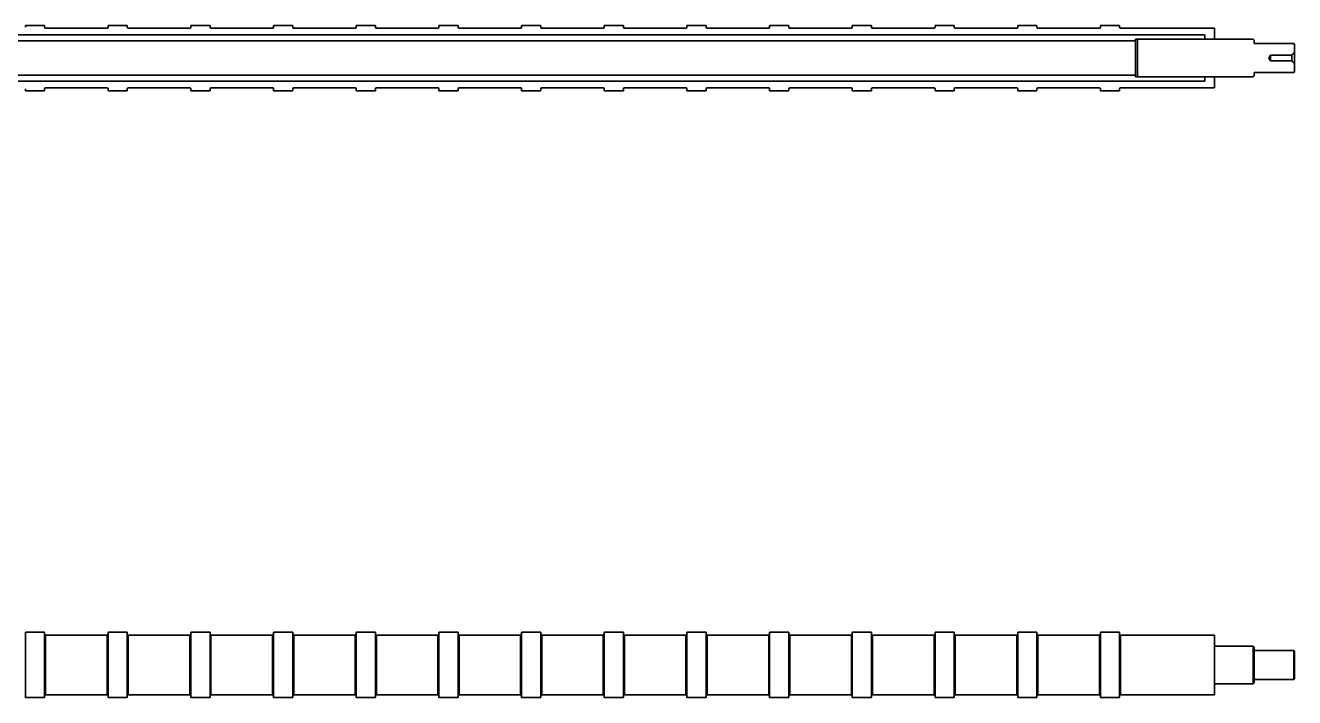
# Model space of a CAD drawing. Header units: millimetres. Extents: x -447 to 3729, y -11 to 1358.
# Drawn here: x 2409 to 3729, y 658 to 1358 of the extents above; entities that cross this region are included whole.
import ezdxf

# ---------------------------------------------------------------- set-up
doc = ezdxf.new("R2010")
doc.units = ezdxf.units.MM
doc.layers.add('Tangent Edges', color=7, linetype='Continuous', lineweight=50)
doc.layers.add('Visible Edges', color=7, linetype='Continuous', lineweight=50)

msp = doc.modelspace()

# ---------------------------------------------------------------- linework, layer by layer
at = {"layer": 'Tangent Edges', "linetype": 'Continuous', "lineweight": 35}
for p, q in [((2429.9, 723.4), (2429.9, 661.4)), ((2493.9, 661.4), (2493.9, 723.4)), ((2515.9, 723.4), (2515.9, 661.4)), ((2579.9, 661.4), (2579.9, 723.4)), ((2601.9, 723.4), (2601.9, 661.4)), ((2665.9, 661.4), (2665.9, 723.4)), ((2687.9, 723.4), (2687.9, 661.4)), ((2751.9, 661.4), (2751.9, 723.4)), ((2773.9, 723.4), (2773.9, 661.4)), ((2837.9, 661.4), (2837.9, 723.4)), ((2859.9, 723.4), (2859.9, 661.4)), ((2923.9, 661.4), (2923.9, 723.4)), ((2945.9, 723.4), (2945.9, 661.4)), ((3009.9, 661.4), (3009.9, 723.4)), ((3031.9, 723.4), (3031.9, 661.4)), ((3095.9, 661.4), (3095.9, 723.4)), ((3117.9, 723.4), (3117.9, 661.4)), ((3181.9, 661.4), (3181.9, 723.4)), ((3203.9, 723.4), (3203.9, 661.4)), ((3267.9, 661.4), (3267.9, 723.4)), ((3289.9, 723.4), (3289.9, 661.4)), ((3353.9, 661.4), (3353.9, 723.4)), ((3375.9, 723.4), (3375.9, 661.4)), ((3439.9, 661.4), (3439.9, 723.4)), ((3461.9, 723.4), (3461.9, 661.4)), ((3525.9, 661.4), (3525.9, 723.4)), ((3547.9, 723.4), (3547.9, 661.4))]:
    msp.add_line(p, q, dxfattribs=at).dxf.unprotected_set("ltscale", 0)
for centre, start, end in [((2429.9, 724.4), 180, 270), ((2493.9, 724.4), 270, 0), ((2515.9, 724.4), 180, 270), ((2579.9, 724.4), 270, 0), ((2601.9, 724.4), 180, 270), ((2665.9, 724.4), 270, 0), ((2687.9, 724.4), 180, 270), ((2751.9, 724.4), 270, 0), ((2773.9, 724.4), 180, 270), ((2837.9, 724.4), 270, 0), ((2859.9, 724.4), 180, 270), ((2923.9, 724.4), 270, 0), ((2945.9, 724.4), 180, 270), ((3009.9, 724.4), 270, 0), ((3031.9, 724.4), 180, 270), ((3095.9, 724.4), 270, 0), ((3117.9, 724.4), 180, 270), ((3181.9, 724.4), 270, 0), ((3203.9, 724.4), 180, 270), ((3267.9, 724.4), 270, 0), ((3289.9, 724.4), 180, 270), ((3353.9, 724.4), 270, 0), ((3375.9, 724.4), 180, 270), ((3439.9, 724.4), 270, 0), ((3461.9, 724.4), 180, 270), ((3525.9, 724.4), 270, 0), ((3547.9, 724.4), 180, 270), ((2429.9, 660.4), 90, 180), ((2493.9, 660.4), 0, 90), ((2515.9, 660.4), 90, 180), ((2579.9, 660.4), 0, 90), ((2601.9, 660.4), 90, 180), ((2665.9, 660.4), 0, 90), ((2687.9, 660.4), 90, 180), ((2751.9, 660.4), 0, 90), ((2773.9, 660.4), 90, 180), ((2837.9, 660.4), 0, 90), ((2859.9, 660.4), 90, 180), ((2923.9, 660.4), 0, 90), ((2945.9, 660.4), 90, 180), ((3009.9, 660.4), 0, 90), ((3031.9, 660.4), 90, 180), ((3095.9, 660.4), 0, 90), ((3117.9, 660.4), 90, 180), ((3181.9, 660.4), 0, 90), ((3203.9, 660.4), 90, 180), ((3267.9, 660.4), 0, 90), ((3289.9, 660.4), 90, 180), ((3353.9, 660.4), 0, 90), ((3375.9, 660.4), 90, 180), ((3439.9, 660.4), 0, 90), ((3461.9, 660.4), 90, 180), ((3525.9, 660.4), 0, 90), ((3547.9, 660.4), 90, 180)]:
    msp.add_arc(centre, 1, start, end, dxfattribs=at).dxf.unprotected_set("ltscale", 0)
at = {"layer": 'Visible Edges', "linetype": 'Continuous', "lineweight": 35}
for p, q in [((1115.4, 1348.2), (3635.4, 1348.2)), ((3635.4, 1348.2), (1115.4, 1348.2)), ((2408.9, 1358.2), (2408.9, 1356.2)), ((2428.9, 1358.2), (2408.9, 1358.2)), ((2428.9, 1356.2), (2428.9, 1358.2)), ((2493.9, 1355.2), (2429.9, 1355.2)), ((2494.9, 1358.2), (2494.9, 1356.2)), ((2514.9, 1358.2), (2494.9, 1358.2)), ((2514.9, 1356.2), (2514.9, 1358.2)), ((2579.9, 1355.2), (2515.9, 1355.2)), ((2580.9, 1358.2), (2580.9, 1356.2)), ((2600.9, 1358.2), (2580.9, 1358.2)), ((2600.9, 1356.2), (2600.9, 1358.2)), ((2665.9, 1355.2), (2601.9, 1355.2)), ((2666.9, 1358.2), (2666.9, 1356.2)), ((2686.9, 1358.2), (2666.9, 1358.2)), ((2686.9, 1356.2), (2686.9, 1358.2)), ((2751.9, 1355.2), (2687.9, 1355.2)), ((2752.9, 1358.2), (2752.9, 1356.2)), ((2772.9, 1358.2), (2752.9, 1358.2)), ((2772.9, 1356.2), (2772.9, 1358.2)), ((2837.9, 1355.2), (2773.9, 1355.2)), ((2838.9, 1358.2), (2838.9, 1356.2)), ((2858.9, 1358.2), (2838.9, 1358.2)), ((2858.9, 1356.2), (2858.9, 1358.2)), ((2923.9, 1355.2), (2859.9, 1355.2)), ((2924.9, 1358.2), (2924.9, 1356.2)), ((2944.9, 1358.2), (2924.9, 1358.2)), ((2944.9, 1356.2), (2944.9, 1358.2)), ((3009.9, 1355.2), (2945.9, 1355.2)), ((3010.9, 1358.2), (3010.9, 1356.2)), ((3030.9, 1358.2), (3010.9, 1358.2)), ((3030.9, 1356.2), (3030.9, 1358.2)), ((3095.9, 1355.2), (3031.9, 1355.2)), ((3096.9, 1358.2), (3096.9, 1356.2)), ((3116.9, 1358.2), (3096.9, 1358.2)), ((3116.9, 1356.2), (3116.9, 1358.2)), ((3181.9, 1355.2), (3117.9, 1355.2)), ((3182.9, 1358.2), (3182.9, 1356.2)), ((3202.9, 1358.2), (3182.9, 1358.2)), ((3202.9, 1356.2), (3202.9, 1358.2)), ((3267.9, 1355.2), (3203.9, 1355.2)), ((3268.9, 1358.2), (3268.9, 1356.2)), ((3288.9, 1358.2), (3268.9, 1358.2)), ((3288.9, 1356.2), (3288.9, 1358.2)), ((3353.9, 1355.2), (3289.9, 1355.2)), ((3354.9, 1358.2), (3354.9, 1356.2)), ((3374.9, 1358.2), (3354.9, 1358.2)), ((3374.9, 1356.2), (3374.9, 1358.2)), ((3439.9, 1355.2), (3375.9, 1355.2)), ((3440.9, 1358.2), (3440.9, 1356.2)), ((3460.9, 1358.2), (3440.9, 1358.2)), ((3460.9, 1356.2), (3460.9, 1358.2)), ((3525.9, 1355.2), (3461.9, 1355.2)), ((3526.9, 1358.2), (3526.9, 1356.2)), ((3546.9, 1358.2), (3526.9, 1358.2)), ((3546.9, 1356.2), (3546.9, 1358.2)), ((3645.4, 1355.2), (3547.9, 1355.2)), ((3635.4, 1348.2), (3635.4, 1343.7)), ((3635.4, 1344.7), (3635.4, 1348.2)), ((3645.4, 1343.7), (3645.4, 1355.2)), ((1187.4, 1342.2), (3563.4, 1342.2)), ((3563.4, 1343.7), (3634.4, 1343.7)), ((3563.4, 1342.2), (3563.4, 1343.7)), ((3563.4, 1306.2), (3563.4, 1342.2)), ((3566.4, 1343.7), (3565.4, 1342.7)), ((3565.4, 1342.7), (3565.4, 1305.7)), ((3685.9, 1343.7), (3566.4, 1343.7)), ((3634.4, 1343.7), (3635.4, 1344.7)), ((3635.4, 1343.7), (3645.4, 1343.7)), ((3686.9, 1342.7), (3685.9, 1343.7)), ((3686.9, 1339.2), (3686.9, 1342.7)), ((3727.9, 1339.2), (3686.9, 1339.2)), ((3728.9, 1338.2), (3727.9, 1339.2)), ((3728.9, 1330.2), (3728.9, 1338.2)), ((3703.9, 1321.2), (3703.9, 1327.2)), ((3703.9, 1327.2), (3725.9, 1327.2)), ((3725.9, 1321.2), (3703.9, 1321.2)), ((3725.9, 1321.2), (3725.9, 1327.2)), ((3728.9, 1330.2), (3728.9, 1318.2)), ((3686.9, 1309.2), (3727.9, 1309.2)), ((3686.9, 1305.7), (3686.9, 1309.2)), ((3727.9, 1309.2), (3728.9, 1310.2)), ((3728.9, 1310.2), (3728.9, 1318.2)), ((3635.4, 1300.2), (1115.4, 1300.2)), ((1115.4, 1300.2), (3635.4, 1300.2)), ((3563.4, 1306.2), (1187.4, 1306.2)), ((3563.4, 1304.7), (3563.4, 1306.2)), ((3634.4, 1304.7), (3563.4, 1304.7)), ((3565.4, 1305.7), (3566.4, 1304.7)), ((3566.4, 1304.7), (3685.9, 1304.7)), ((3635.4, 1303.7), (3634.4, 1304.7)), ((3635.4, 1304.7), (3635.4, 1300.2)), ((3645.4, 1304.7), (3635.4, 1304.7)), ((3635.4, 1300.2), (3635.4, 1303.7)), ((3645.4, 1293.2), (3645.4, 1304.7)), ((3685.9, 1304.7), (3686.9, 1305.7)), ((2408.9, 1292.2), (2408.9, 1290.2)), ((2408.9, 1290.2), (2428.9, 1290.2)), ((2428.9, 1290.2), (2428.9, 1292.2)), ((2429.9, 1293.2), (2493.9, 1293.2)), ((2494.9, 1292.2), (2494.9, 1290.2)), ((2494.9, 1290.2), (2514.9, 1290.2)), ((2514.9, 1290.2), (2514.9, 1292.2)), ((2515.9, 1293.2), (2579.9, 1293.2)), ((2580.9, 1292.2), (2580.9, 1290.2)), ((2580.9, 1290.2), (2600.9, 1290.2)), ((2600.9, 1290.2), (2600.9, 1292.2)), ((2601.9, 1293.2), (2665.9, 1293.2)), ((2666.9, 1292.2), (2666.9, 1290.2)), ((2666.9, 1290.2), (2686.9, 1290.2)), ((2686.9, 1290.2), (2686.9, 1292.2)), ((2687.9, 1293.2), (2751.9, 1293.2)), ((2752.9, 1292.2), (2752.9, 1290.2)), ((2752.9, 1290.2), (2772.9, 1290.2)), ((2772.9, 1290.2), (2772.9, 1292.2)), ((2773.9, 1293.2), (2837.9, 1293.2)), ((2838.9, 1292.2), (2838.9, 1290.2)), ((2838.9, 1290.2), (2858.9, 1290.2)), ((2858.9, 1290.2), (2858.9, 1292.2)), ((2859.9, 1293.2), (2923.9, 1293.2)), ((2924.9, 1292.2), (2924.9, 1290.2)), ((2924.9, 1290.2), (2944.9, 1290.2)), ((2944.9, 1290.2), (2944.9, 1292.2)), ((2945.9, 1293.2), (3009.9, 1293.2)), ((3010.9, 1292.2), (3010.9, 1290.2)), ((3010.9, 1290.2), (3030.9, 1290.2)), ((3030.9, 1290.2), (3030.9, 1292.2)), ((3031.9, 1293.2), (3095.9, 1293.2)), ((3096.9, 1292.2), (3096.9, 1290.2)), ((3096.9, 1290.2), (3116.9, 1290.2)), ((3116.9, 1290.2), (3116.9, 1292.2)), ((3117.9, 1293.2), (3181.9, 1293.2)), ((3182.9, 1292.2), (3182.9, 1290.2)), ((3182.9, 1290.2), (3202.9, 1290.2)), ((3202.9, 1290.2), (3202.9, 1292.2)), ((3203.9, 1293.2), (3267.9, 1293.2)), ((3268.9, 1292.2), (3268.9, 1290.2)), ((3268.9, 1290.2), (3288.9, 1290.2)), ((3288.9, 1290.2), (3288.9, 1292.2)), ((3289.9, 1293.2), (3353.9, 1293.2)), ((3354.9, 1292.2), (3354.9, 1290.2)), ((3354.9, 1290.2), (3374.9, 1290.2)), ((3374.9, 1290.2), (3374.9, 1292.2)), ((3375.9, 1293.2), (3439.9, 1293.2)), ((3440.9, 1292.2), (3440.9, 1290.2)), ((3440.9, 1290.2), (3460.9, 1290.2)), ((3460.9, 1290.2), (3460.9, 1292.2)), ((3461.9, 1293.2), (3525.9, 1293.2)), ((3526.9, 1292.2), (3526.9, 1290.2)), ((3526.9, 1290.2), (3546.9, 1290.2)), ((3546.9, 1290.2), (3546.9, 1292.2)), ((3547.9, 1293.2), (3645.4, 1293.2)), ((2408.9, 726.4), (2408.9, 658.4)), ((2428.9, 726.4), (2408.9, 726.4)), ((2428.9, 726.4), (2428.9, 658.4)), ((2494.9, 726.4), (2494.9, 658.4)), ((2514.9, 726.4), (2494.9, 726.4)), ((2514.9, 726.4), (2514.9, 658.4)), ((2580.9, 726.4), (2580.9, 658.4)), ((2600.9, 726.4), (2580.9, 726.4)), ((2600.9, 726.4), (2600.9, 658.4)), ((2666.9, 726.4), (2666.9, 658.4)), ((2686.9, 726.4), (2666.9, 726.4)), ((2686.9, 726.4), (2686.9, 658.4)), ((2752.9, 726.4), (2752.9, 658.4)), ((2772.9, 726.4), (2752.9, 726.4)), ((2772.9, 726.4), (2772.9, 658.4)), ((2838.9, 726.4), (2838.9, 658.4)), ((2858.9, 726.4), (2838.9, 726.4)), ((2858.9, 726.4), (2858.9, 658.4)), ((2924.9, 726.4), (2924.9, 658.4)), ((2944.9, 726.4), (2924.9, 726.4)), ((2944.9, 726.4), (2944.9, 658.4)), ((3010.9, 726.4), (3010.9, 658.4)), ((3030.9, 726.4), (3010.9, 726.4)), ((3030.9, 726.4), (3030.9, 658.4)), ((3096.9, 726.4), (3096.9, 658.4)), ((3116.9, 726.4), (3096.9, 726.4)), ((3116.9, 726.4), (3116.9, 658.4)), ((3182.9, 726.4), (3182.9, 658.4)), ((3202.9, 726.4), (3182.9, 726.4)), ((3202.9, 726.4), (3202.9, 658.4)), ((3268.9, 726.4), (3268.9, 658.4)), ((3288.9, 726.4), (3268.9, 726.4)), ((3288.9, 726.4), (3288.9, 658.4)), ((3354.9, 726.4), (3354.9, 658.4)), ((3374.9, 726.4), (3354.9, 726.4)), ((3374.9, 726.4), (3374.9, 658.4)), ((3440.9, 726.4), (3440.9, 658.4)), ((3460.9, 726.4), (3440.9, 726.4)), ((3460.9, 726.4), (3460.9, 658.4)), ((3526.9, 726.4), (3526.9, 658.4)), ((3546.9, 726.4), (3526.9, 726.4)), ((3546.9, 726.4), (3546.9, 658.4)), ((2493.9, 723.4), (2429.9, 723.4)), ((2579.9, 723.4), (2515.9, 723.4)), ((2665.9, 723.4), (2601.9, 723.4)), ((2751.9, 723.4), (2687.9, 723.4)), ((2837.9, 723.4), (2773.9, 723.4)), ((2923.9, 723.4), (2859.9, 723.4)), ((3009.9, 723.4), (2945.9, 723.4)), ((3095.9, 723.4), (3031.9, 723.4)), ((3181.9, 723.4), (3117.9, 723.4)), ((3267.9, 723.4), (3203.9, 723.4)), ((3353.9, 723.4), (3289.9, 723.4)), ((3439.9, 723.4), (3375.9, 723.4)), ((3525.9, 723.4), (3461.9, 723.4)), ((3645.4, 723.4), (3547.9, 723.4)), ((3645.4, 723.4), (3645.4, 661.4)), ((3645.4, 711.9), (3685.9, 711.9)), ((3685.9, 672.9), (3685.9, 711.9)), ((3686.9, 710.9), (3685.9, 711.9)), ((3686.9, 710.9), (3686.9, 673.9)), ((3686.9, 707.4), (3727.9, 707.4)), ((3727.9, 677.4), (3727.9, 707.4)), ((3728.9, 706.4), (3727.9, 707.4)), ((3728.9, 706.4), (3728.9, 678.4)), ((3686.9, 673.9), (3685.9, 672.9)), ((3686.9, 677.4), (3727.9, 677.4)), ((3728.9, 678.4), (3727.9, 677.4)), ((2493.9, 661.4), (2429.9, 661.4)), ((2579.9, 661.4), (2515.9, 661.4)), ((2665.9, 661.4), (2601.9, 661.4)), ((2751.9, 661.4), (2687.9, 661.4)), ((2837.9, 661.4), (2773.9, 661.4)), ((2923.9, 661.4), (2859.9, 661.4)), ((3009.9, 661.4), (2945.9, 661.4)), ((3095.9, 661.4), (3031.9, 661.4)), ((3181.9, 661.4), (3117.9, 661.4)), ((3267.9, 661.4), (3203.9, 661.4)), ((3353.9, 661.4), (3289.9, 661.4)), ((3439.9, 661.4), (3375.9, 661.4)), ((3525.9, 661.4), (3461.9, 661.4)), ((3645.4, 661.4), (3547.9, 661.4)), ((3645.4, 672.9), (3685.9, 672.9)), ((2428.9, 658.4), (2408.9, 658.4)), ((2514.9, 658.4), (2494.9, 658.4)), ((2600.9, 658.4), (2580.9, 658.4)), ((2686.9, 658.4), (2666.9, 658.4)), ((2772.9, 658.4), (2752.9, 658.4)), ((2858.9, 658.4), (2838.9, 658.4)), ((2944.9, 658.4), (2924.9, 658.4)), ((3030.9, 658.4), (3010.9, 658.4)), ((3116.9, 658.4), (3096.9, 658.4)), ((3202.9, 658.4), (3182.9, 658.4)), ((3288.9, 658.4), (3268.9, 658.4)), ((3374.9, 658.4), (3354.9, 658.4)), ((3460.9, 658.4), (3440.9, 658.4)), ((3546.9, 658.4), (3526.9, 658.4))]:
    msp.add_line(p, q, dxfattribs=at).dxf.unprotected_set("ltscale", 0)
for points in [[(2429.9, 1355.2), (2429.8, 1355.2), (2429.7, 1355.2), (2429.7, 1355.2), (2429.6, 1355.2), (2429.6, 1355.3), (2429.5, 1355.3), (2429.4, 1355.3), (2429.4, 1355.3), (2429.3, 1355.4), (2429.3, 1355.4), (2429.2, 1355.5), (2429.2, 1355.5), (2429.1, 1355.6), (2429.1, 1355.6), (2429, 1355.7), (2429, 1355.7), (2429, 1355.8), (2429, 1355.8), (2428.9, 1355.9), (2428.9, 1356), (2428.9, 1356), (2428.9, 1356.1), (2428.9, 1356.2), (2428.9, 1356.2)], [(2494.9, 1356.2), (2494.9, 1356.2), (2494.9, 1356.1), (2494.9, 1356), (2494.8, 1356), (2494.8, 1355.9), (2494.8, 1355.8), (2494.8, 1355.8), (2494.7, 1355.7), (2494.7, 1355.7), (2494.7, 1355.6), (2494.6, 1355.6), (2494.6, 1355.5), (2494.5, 1355.5), (2494.5, 1355.4), (2494.4, 1355.4), (2494.4, 1355.3), (2494.3, 1355.3), (2494.3, 1355.3), (2494.2, 1355.3), (2494.1, 1355.2), (2494.1, 1355.2), (2494, 1355.2), (2493.9, 1355.2), (2493.9, 1355.2)], [(2515.9, 1355.2), (2515.8, 1355.2), (2515.7, 1355.2), (2515.7, 1355.2), (2515.6, 1355.2), (2515.6, 1355.3), (2515.5, 1355.3), (2515.4, 1355.3), (2515.4, 1355.3), (2515.3, 1355.4), (2515.3, 1355.4), (2515.2, 1355.5), (2515.2, 1355.5), (2515.1, 1355.6), (2515.1, 1355.6), (2515, 1355.7), (2515, 1355.7), (2515, 1355.8), (2515, 1355.8), (2514.9, 1355.9), (2514.9, 1356), (2514.9, 1356), (2514.9, 1356.1), (2514.9, 1356.2), (2514.9, 1356.2)], [(2580.9, 1356.2), (2580.9, 1356.2), (2580.9, 1356.1), (2580.9, 1356), (2580.8, 1356), (2580.8, 1355.9), (2580.8, 1355.8), (2580.8, 1355.8), (2580.7, 1355.7), (2580.7, 1355.7), (2580.7, 1355.6), (2580.6, 1355.6), (2580.6, 1355.5), (2580.5, 1355.5), (2580.5, 1355.4), (2580.4, 1355.4), (2580.4, 1355.3), (2580.3, 1355.3), (2580.3, 1355.3), (2580.2, 1355.3), (2580.1, 1355.2), (2580.1, 1355.2), (2580, 1355.2), (2579.9, 1355.2), (2579.9, 1355.2)], [(2601.9, 1355.2), (2601.8, 1355.2), (2601.7, 1355.2), (2601.7, 1355.2), (2601.6, 1355.2), (2601.6, 1355.3), (2601.5, 1355.3), (2601.4, 1355.3), (2601.4, 1355.3), (2601.3, 1355.4), (2601.3, 1355.4), (2601.2, 1355.5), (2601.2, 1355.5), (2601.1, 1355.6), (2601.1, 1355.6), (2601, 1355.7), (2601, 1355.7), (2601, 1355.8), (2601, 1355.8), (2600.9, 1355.9), (2600.9, 1356), (2600.9, 1356), (2600.9, 1356.1), (2600.9, 1356.2), (2600.9, 1356.2)], [(2666.9, 1356.2), (2666.9, 1356.2), (2666.9, 1356.1), (2666.9, 1356), (2666.8, 1356), (2666.8, 1355.9), (2666.8, 1355.8), (2666.8, 1355.8), (2666.7, 1355.7), (2666.7, 1355.7), (2666.7, 1355.6), (2666.6, 1355.6), (2666.6, 1355.5), (2666.5, 1355.5), (2666.5, 1355.4), (2666.4, 1355.4), (2666.4, 1355.3), (2666.3, 1355.3), (2666.3, 1355.3), (2666.2, 1355.3), (2666.1, 1355.2), (2666.1, 1355.2), (2666, 1355.2), (2665.9, 1355.2), (2665.9, 1355.2)], [(2687.9, 1355.2), (2687.8, 1355.2), (2687.7, 1355.2), (2687.7, 1355.2), (2687.6, 1355.2), (2687.6, 1355.3), (2687.5, 1355.3), (2687.4, 1355.3), (2687.4, 1355.3), (2687.3, 1355.4), (2687.3, 1355.4), (2687.2, 1355.5), (2687.2, 1355.5), (2687.1, 1355.6), (2687.1, 1355.6), (2687, 1355.7), (2687, 1355.7), (2687, 1355.8), (2687, 1355.8), (2686.9, 1355.9), (2686.9, 1356), (2686.9, 1356), (2686.9, 1356.1), (2686.9, 1356.2), (2686.9, 1356.2)], [(2752.9, 1356.2), (2752.9, 1356.2), (2752.9, 1356.1), (2752.9, 1356), (2752.8, 1356), (2752.8, 1355.9), (2752.8, 1355.8), (2752.8, 1355.8), (2752.7, 1355.7), (2752.7, 1355.7), (2752.7, 1355.6), (2752.6, 1355.6), (2752.6, 1355.5), (2752.5, 1355.5), (2752.5, 1355.4), (2752.4, 1355.4), (2752.4, 1355.3), (2752.3, 1355.3), (2752.3, 1355.3), (2752.2, 1355.3), (2752.1, 1355.2), (2752.1, 1355.2), (2752, 1355.2), (2751.9, 1355.2), (2751.9, 1355.2)], [(2773.9, 1355.2), (2773.8, 1355.2), (2773.8, 1355.2), (2773.7, 1355.2), (2773.6, 1355.2), (2773.6, 1355.3), (2773.5, 1355.3), (2773.4, 1355.3), (2773.4, 1355.3), (2773.3, 1355.4), (2773.3, 1355.4), (2773.2, 1355.5), (2773.2, 1355.5), (2773.1, 1355.6), (2773.1, 1355.6), (2773, 1355.7), (2773, 1355.7), (2773, 1355.8), (2773, 1355.8), (2772.9, 1355.9), (2772.9, 1356), (2772.9, 1356), (2772.9, 1356.1), (2772.9, 1356.2), (2772.9, 1356.2)], [(2838.9, 1356.2), (2838.9, 1356.2), (2838.9, 1356.1), (2838.9, 1356), (2838.8, 1356), (2838.8, 1355.9), (2838.8, 1355.8), (2838.8, 1355.8), (2838.7, 1355.7), (2838.7, 1355.7), (2838.7, 1355.6), (2838.6, 1355.6), (2838.6, 1355.5), (2838.5, 1355.5), (2838.5, 1355.4), (2838.4, 1355.4), (2838.4, 1355.3), (2838.3, 1355.3), (2838.3, 1355.3), (2838.2, 1355.3), (2838.1, 1355.2), (2838.1, 1355.2), (2838, 1355.2), (2837.9, 1355.2), (2837.9, 1355.2)], [(2859.9, 1355.2), (2859.8, 1355.2), (2859.7, 1355.2), (2859.7, 1355.2), (2859.6, 1355.2), (2859.6, 1355.3), (2859.5, 1355.3), (2859.4, 1355.3), (2859.4, 1355.3), (2859.3, 1355.4), (2859.3, 1355.4), (2859.2, 1355.5), (2859.2, 1355.5), (2859.1, 1355.6), (2859.1, 1355.6), (2859, 1355.7), (2859, 1355.7), (2859, 1355.8), (2859, 1355.8), (2858.9, 1355.9), (2858.9, 1356), (2858.9, 1356), (2858.9, 1356.1), (2858.9, 1356.2), (2858.9, 1356.2)], [(2924.9, 1356.2), (2924.9, 1356.2), (2924.9, 1356.1), (2924.9, 1356), (2924.8, 1356), (2924.8, 1355.9), (2924.8, 1355.8), (2924.8, 1355.8), (2924.7, 1355.7), (2924.7, 1355.7), (2924.7, 1355.6), (2924.6, 1355.6), (2924.6, 1355.5), (2924.5, 1355.5), (2924.5, 1355.4), (2924.4, 1355.4), (2924.4, 1355.3), (2924.3, 1355.3), (2924.3, 1355.3), (2924.2, 1355.3), (2924.1, 1355.2), (2924.1, 1355.2), (2924, 1355.2), (2923.9, 1355.2), (2923.9, 1355.2)], [(2945.9, 1355.2), (2945.8, 1355.2), (2945.8, 1355.2), (2945.7, 1355.2), (2945.6, 1355.2), (2945.6, 1355.3), (2945.5, 1355.3), (2945.4, 1355.3), (2945.4, 1355.3), (2945.3, 1355.4), (2945.3, 1355.4), (2945.2, 1355.5), (2945.2, 1355.5), (2945.1, 1355.6), (2945.1, 1355.6), (2945, 1355.7), (2945, 1355.7), (2945, 1355.8), (2945, 1355.8), (2944.9, 1355.9), (2944.9, 1356), (2944.9, 1356), (2944.9, 1356.1), (2944.9, 1356.2), (2944.9, 1356.2)], [(3010.9, 1356.2), (3010.9, 1356.2), (3010.9, 1356.1), (3010.9, 1356), (3010.8, 1356), (3010.8, 1355.9), (3010.8, 1355.8), (3010.8, 1355.8), (3010.7, 1355.7), (3010.7, 1355.7), (3010.7, 1355.6), (3010.6, 1355.6), (3010.6, 1355.5), (3010.5, 1355.5), (3010.5, 1355.4), (3010.4, 1355.4), (3010.4, 1355.3), (3010.3, 1355.3), (3010.3, 1355.3), (3010.2, 1355.3), (3010.1, 1355.2), (3010.1, 1355.2), (3010, 1355.2), (3009.9, 1355.2), (3009.9, 1355.2)], [(3031.9, 1355.2), (3031.8, 1355.2), (3031.8, 1355.2), (3031.7, 1355.2), (3031.6, 1355.2), (3031.6, 1355.3), (3031.5, 1355.3), (3031.4, 1355.3), (3031.4, 1355.3), (3031.3, 1355.4), (3031.3, 1355.4), (3031.2, 1355.5), (3031.2, 1355.5), (3031.1, 1355.6), (3031.1, 1355.6), (3031, 1355.7), (3031, 1355.7), (3031, 1355.8), (3031, 1355.8), (3030.9, 1355.9), (3030.9, 1356), (3030.9, 1356), (3030.9, 1356.1), (3030.9, 1356.2), (3030.9, 1356.2)], [(3096.9, 1356.2), (3096.9, 1356.2), (3096.9, 1356.1), (3096.9, 1356), (3096.8, 1356), (3096.8, 1355.9), (3096.8, 1355.8), (3096.8, 1355.8), (3096.7, 1355.7), (3096.7, 1355.7), (3096.7, 1355.6), (3096.6, 1355.6), (3096.6, 1355.5), (3096.5, 1355.5), (3096.5, 1355.4), (3096.4, 1355.4), (3096.4, 1355.3), (3096.3, 1355.3), (3096.3, 1355.3), (3096.2, 1355.3), (3096.1, 1355.2), (3096.1, 1355.2), (3096, 1355.2), (3095.9, 1355.2), (3095.9, 1355.2)], [(3117.9, 1355.2), (3117.8, 1355.2), (3117.8, 1355.2), (3117.7, 1355.2), (3117.6, 1355.2), (3117.6, 1355.3), (3117.5, 1355.3), (3117.4, 1355.3), (3117.4, 1355.3), (3117.3, 1355.4), (3117.3, 1355.4), (3117.2, 1355.5), (3117.2, 1355.5), (3117.1, 1355.6), (3117.1, 1355.6), (3117, 1355.7), (3117, 1355.7), (3117, 1355.8), (3117, 1355.8), (3116.9, 1355.9), (3116.9, 1356), (3116.9, 1356), (3116.9, 1356.1), (3116.9, 1356.2), (3116.9, 1356.2)], [(3182.9, 1356.2), (3182.9, 1356.2), (3182.9, 1356.1), (3182.9, 1356), (3182.8, 1356), (3182.8, 1355.9), (3182.8, 1355.8), (3182.8, 1355.8), (3182.7, 1355.7), (3182.7, 1355.7), (3182.7, 1355.6), (3182.6, 1355.6), (3182.6, 1355.5), (3182.5, 1355.5), (3182.5, 1355.4), (3182.4, 1355.4), (3182.4, 1355.3), (3182.3, 1355.3), (3182.3, 1355.3), (3182.2, 1355.3), (3182.1, 1355.2), (3182.1, 1355.2), (3182, 1355.2), (3181.9, 1355.2), (3181.9, 1355.2)], [(3203.9, 1355.2), (3203.8, 1355.2), (3203.8, 1355.2), (3203.7, 1355.2), (3203.6, 1355.2), (3203.6, 1355.3), (3203.5, 1355.3), (3203.4, 1355.3), (3203.4, 1355.3), (3203.3, 1355.4), (3203.3, 1355.4), (3203.2, 1355.5), (3203.2, 1355.5), (3203.1, 1355.6), (3203.1, 1355.6), (3203, 1355.7), (3203, 1355.7), (3203, 1355.8), (3203, 1355.8), (3202.9, 1355.9), (3202.9, 1356), (3202.9, 1356), (3202.9, 1356.1), (3202.9, 1356.2), (3202.9, 1356.2)], [(3268.9, 1356.2), (3268.9, 1356.2), (3268.9, 1356.1), (3268.9, 1356), (3268.8, 1356), (3268.8, 1355.9), (3268.8, 1355.8), (3268.8, 1355.8), (3268.7, 1355.7), (3268.7, 1355.7), (3268.7, 1355.6), (3268.6, 1355.6), (3268.6, 1355.5), (3268.5, 1355.5), (3268.5, 1355.4), (3268.4, 1355.4), (3268.4, 1355.3), (3268.3, 1355.3), (3268.3, 1355.3), (3268.2, 1355.3), (3268.1, 1355.2), (3268.1, 1355.2), (3268, 1355.2), (3267.9, 1355.2), (3267.9, 1355.2)], [(3289.9, 1355.2), (3289.8, 1355.2), (3289.7, 1355.2), (3289.7, 1355.2), (3289.6, 1355.2), (3289.6, 1355.3), (3289.5, 1355.3), (3289.4, 1355.3), (3289.4, 1355.3), (3289.3, 1355.4), (3289.3, 1355.4), (3289.2, 1355.5), (3289.2, 1355.5), (3289.1, 1355.6), (3289.1, 1355.6), (3289, 1355.7), (3289, 1355.7), (3289, 1355.8), (3289, 1355.8), (3288.9, 1355.9), (3288.9, 1356), (3288.9, 1356), (3288.9, 1356.1), (3288.9, 1356.2), (3288.9, 1356.2)], [(3354.9, 1356.2), (3354.9, 1356.2), (3354.9, 1356.1), (3354.9, 1356), (3354.8, 1356), (3354.8, 1355.9), (3354.8, 1355.8), (3354.8, 1355.8), (3354.7, 1355.7), (3354.7, 1355.7), (3354.7, 1355.6), (3354.6, 1355.6), (3354.6, 1355.5), (3354.5, 1355.5), (3354.5, 1355.4), (3354.4, 1355.4), (3354.4, 1355.3), (3354.3, 1355.3), (3354.3, 1355.3), (3354.2, 1355.3), (3354.1, 1355.2), (3354.1, 1355.2), (3354, 1355.2), (3353.9, 1355.2), (3353.9, 1355.2)], [(3375.9, 1355.2), (3375.8, 1355.2), (3375.7, 1355.2), (3375.7, 1355.2), (3375.6, 1355.2), (3375.6, 1355.3), (3375.5, 1355.3), (3375.4, 1355.3), (3375.4, 1355.3), (3375.3, 1355.4), (3375.3, 1355.4), (3375.2, 1355.5), (3375.2, 1355.5), (3375.1, 1355.6), (3375.1, 1355.6), (3375, 1355.7), (3375, 1355.7), (3375, 1355.8), (3375, 1355.8), (3374.9, 1355.9), (3374.9, 1356), (3374.9, 1356), (3374.9, 1356.1), (3374.9, 1356.2), (3374.9, 1356.2)], [(3440.9, 1356.2), (3440.9, 1356.2), (3440.9, 1356.1), (3440.9, 1356), (3440.8, 1356), (3440.8, 1355.9), (3440.8, 1355.8), (3440.8, 1355.8), (3440.7, 1355.7), (3440.7, 1355.7), (3440.7, 1355.6), (3440.6, 1355.6), (3440.6, 1355.5), (3440.5, 1355.5), (3440.5, 1355.4), (3440.4, 1355.4), (3440.4, 1355.3), (3440.3, 1355.3), (3440.3, 1355.3), (3440.2, 1355.3), (3440.1, 1355.2), (3440.1, 1355.2), (3440, 1355.2), (3439.9, 1355.2), (3439.9, 1355.2)], [(3461.9, 1355.2), (3461.8, 1355.2), (3461.8, 1355.2), (3461.7, 1355.2), (3461.6, 1355.2), (3461.6, 1355.3), (3461.5, 1355.3), (3461.4, 1355.3), (3461.4, 1355.3), (3461.3, 1355.4), (3461.3, 1355.4), (3461.2, 1355.5), (3461.2, 1355.5), (3461.1, 1355.6), (3461.1, 1355.6), (3461, 1355.7), (3461, 1355.7), (3461, 1355.8), (3461, 1355.8), (3460.9, 1355.9), (3460.9, 1356), (3460.9, 1356), (3460.9, 1356.1), (3460.9, 1356.2), (3460.9, 1356.2)], [(3526.9, 1356.2), (3526.9, 1356.2), (3526.9, 1356.1), (3526.9, 1356), (3526.8, 1356), (3526.8, 1355.9), (3526.8, 1355.8), (3526.8, 1355.8), (3526.7, 1355.7), (3526.7, 1355.7), (3526.7, 1355.6), (3526.6, 1355.6), (3526.6, 1355.5), (3526.5, 1355.5), (3526.5, 1355.4), (3526.4, 1355.4), (3526.4, 1355.3), (3526.3, 1355.3), (3526.3, 1355.3), (3526.2, 1355.3), (3526.1, 1355.2), (3526.1, 1355.2), (3526, 1355.2), (3525.9, 1355.2), (3525.9, 1355.2)], [(3547.9, 1355.2), (3547.8, 1355.2), (3547.8, 1355.2), (3547.7, 1355.2), (3547.6, 1355.2), (3547.6, 1355.3), (3547.5, 1355.3), (3547.4, 1355.3), (3547.4, 1355.3), (3547.3, 1355.4), (3547.3, 1355.4), (3547.2, 1355.5), (3547.2, 1355.5), (3547.1, 1355.6), (3547.1, 1355.6), (3547, 1355.7), (3547, 1355.7), (3547, 1355.8), (3547, 1355.8), (3546.9, 1355.9), (3546.9, 1356), (3546.9, 1356), (3546.9, 1356.1), (3546.9, 1356.2), (3546.9, 1356.2)], [(3703.9, 1321.2), (3702.5, 1323.5), (3702.3, 1323.8), (3702.2, 1324), (3702.2, 1324), (3702.2, 1324.1), (3702.2, 1324.1), (3702.1, 1324.1), (3702.1, 1324.2), (3702.1, 1324.2), (3702.1, 1324.2), (3702.1, 1324.2), (3702.1, 1324.2), (3702.1, 1324.2), (3702.1, 1324.2), (3702.1, 1324.3), (3702.1, 1324.3), (3702.1, 1324.3), (3702.2, 1324.3), (3702.2, 1324.4), (3702.2, 1324.4), (3702.2, 1324.5), (3702.3, 1324.6), (3702.5, 1324.9), (3703.9, 1327.2)], [(3725.9, 1327.2), (3726, 1327.3), (3726.1, 1327.4), (3726.2, 1327.5), (3726.3, 1327.6), (3726.3, 1327.7), (3726.5, 1327.8), (3726.6, 1327.9), (3726.7, 1328), (3726.8, 1328.1), (3726.9, 1328.2), (3727, 1328.3), (3727.1, 1328.5), (3727.2, 1328.6), (3727.4, 1328.7), (3727.5, 1328.8), (3727.6, 1329), (3727.8, 1329.1), (3727.9, 1329.3), (3728.1, 1329.4), (3728.2, 1329.6), (3728.4, 1329.7), (3728.5, 1329.9), (3728.7, 1330), (3728.9, 1330.2)], [(3728.9, 1318.2), (3728.7, 1318.4), (3728.5, 1318.6), (3728.4, 1318.7), (3728.2, 1318.9), (3728.1, 1319), (3727.9, 1319.2), (3727.8, 1319.3), (3727.6, 1319.5), (3727.5, 1319.6), (3727.4, 1319.7), (3727.2, 1319.8), (3727.1, 1320), (3727, 1320.1), (3726.9, 1320.2), (3726.8, 1320.3), (3726.7, 1320.4), (3726.6, 1320.5), (3726.5, 1320.6), (3726.3, 1320.7), (3726.3, 1320.8), (3726.2, 1320.9), (3726.1, 1321), (3726, 1321.1), (3725.9, 1321.2)], [(2428.9, 1292.2), (2428.9, 1292.3), (2428.9, 1292.3), (2428.9, 1292.4), (2428.9, 1292.5), (2428.9, 1292.5), (2429, 1292.6), (2429, 1292.7), (2429, 1292.7), (2429, 1292.8), (2429.1, 1292.8), (2429.1, 1292.9), (2429.2, 1292.9), (2429.2, 1293), (2429.3, 1293), (2429.3, 1293), (2429.4, 1293.1), (2429.4, 1293.1), (2429.5, 1293.1), (2429.6, 1293.2), (2429.6, 1293.2), (2429.7, 1293.2), (2429.7, 1293.2), (2429.8, 1293.2), (2429.9, 1293.2)], [(2493.9, 1293.2), (2493.9, 1293.2), (2494, 1293.2), (2494.1, 1293.2), (2494.1, 1293.2), (2494.2, 1293.2), (2494.3, 1293.1), (2494.3, 1293.1), (2494.4, 1293.1), (2494.4, 1293), (2494.5, 1293), (2494.5, 1293), (2494.6, 1292.9), (2494.6, 1292.9), (2494.7, 1292.8), (2494.7, 1292.8), (2494.7, 1292.7), (2494.8, 1292.7), (2494.8, 1292.6), (2494.8, 1292.5), (2494.8, 1292.5), (2494.9, 1292.4), (2494.9, 1292.3), (2494.9, 1292.3), (2494.9, 1292.2)], [(2514.9, 1292.2), (2514.9, 1292.3), (2514.9, 1292.3), (2514.9, 1292.4), (2514.9, 1292.5), (2514.9, 1292.5), (2515, 1292.6), (2515, 1292.7), (2515, 1292.7), (2515, 1292.8), (2515.1, 1292.8), (2515.1, 1292.9), (2515.2, 1292.9), (2515.2, 1293), (2515.3, 1293), (2515.3, 1293), (2515.4, 1293.1), (2515.4, 1293.1), (2515.5, 1293.1), (2515.6, 1293.2), (2515.6, 1293.2), (2515.7, 1293.2), (2515.7, 1293.2), (2515.8, 1293.2), (2515.9, 1293.2)], [(2579.9, 1293.2), (2579.9, 1293.2), (2580, 1293.2), (2580.1, 1293.2), (2580.1, 1293.2), (2580.2, 1293.2), (2580.3, 1293.1), (2580.3, 1293.1), (2580.4, 1293.1), (2580.4, 1293), (2580.5, 1293), (2580.5, 1293), (2580.6, 1292.9), (2580.6, 1292.9), (2580.7, 1292.8), (2580.7, 1292.8), (2580.7, 1292.7), (2580.8, 1292.7), (2580.8, 1292.6), (2580.8, 1292.5), (2580.8, 1292.5), (2580.9, 1292.4), (2580.9, 1292.3), (2580.9, 1292.3), (2580.9, 1292.2)], [(2600.9, 1292.2), (2600.9, 1292.3), (2600.9, 1292.3), (2600.9, 1292.4), (2600.9, 1292.5), (2600.9, 1292.5), (2601, 1292.6), (2601, 1292.7), (2601, 1292.7), (2601, 1292.8), (2601.1, 1292.8), (2601.1, 1292.9), (2601.2, 1292.9), (2601.2, 1293), (2601.3, 1293), (2601.3, 1293), (2601.4, 1293.1), (2601.4, 1293.1), (2601.5, 1293.1), (2601.6, 1293.2), (2601.6, 1293.2), (2601.7, 1293.2), (2601.7, 1293.2), (2601.8, 1293.2), (2601.9, 1293.2)], [(2665.9, 1293.2), (2665.9, 1293.2), (2666, 1293.2), (2666.1, 1293.2), (2666.1, 1293.2), (2666.2, 1293.2), (2666.3, 1293.1), (2666.3, 1293.1), (2666.4, 1293.1), (2666.4, 1293), (2666.5, 1293), (2666.5, 1293), (2666.6, 1292.9), (2666.6, 1292.9), (2666.7, 1292.8), (2666.7, 1292.8), (2666.7, 1292.7), (2666.8, 1292.7), (2666.8, 1292.6), (2666.8, 1292.5), (2666.8, 1292.5), (2666.9, 1292.4), (2666.9, 1292.3), (2666.9, 1292.3), (2666.9, 1292.2)], [(2686.9, 1292.2), (2686.9, 1292.3), (2686.9, 1292.3), (2686.9, 1292.4), (2686.9, 1292.5), (2686.9, 1292.5), (2687, 1292.6), (2687, 1292.7), (2687, 1292.7), (2687, 1292.8), (2687.1, 1292.8), (2687.1, 1292.9), (2687.2, 1292.9), (2687.2, 1293), (2687.3, 1293), (2687.3, 1293), (2687.4, 1293.1), (2687.4, 1293.1), (2687.5, 1293.1), (2687.6, 1293.2), (2687.6, 1293.2), (2687.7, 1293.2), (2687.7, 1293.2), (2687.8, 1293.2), (2687.9, 1293.2)], [(2751.9, 1293.2), (2751.9, 1293.2), (2752, 1293.2), (2752.1, 1293.2), (2752.1, 1293.2), (2752.2, 1293.2), (2752.3, 1293.1), (2752.3, 1293.1), (2752.4, 1293.1), (2752.4, 1293), (2752.5, 1293), (2752.5, 1293), (2752.6, 1292.9), (2752.6, 1292.9), (2752.7, 1292.8), (2752.7, 1292.8), (2752.7, 1292.7), (2752.8, 1292.7), (2752.8, 1292.6), (2752.8, 1292.5), (2752.8, 1292.5), (2752.9, 1292.4), (2752.9, 1292.3), (2752.9, 1292.3), (2752.9, 1292.2)], [(2772.9, 1292.2), (2772.9, 1292.3), (2772.9, 1292.3), (2772.9, 1292.4), (2772.9, 1292.5), (2772.9, 1292.5), (2773, 1292.6), (2773, 1292.7), (2773, 1292.7), (2773, 1292.8), (2773.1, 1292.8), (2773.1, 1292.9), (2773.2, 1292.9), (2773.2, 1293), (2773.3, 1293), (2773.3, 1293), (2773.4, 1293.1), (2773.4, 1293.1), (2773.5, 1293.1), (2773.6, 1293.2), (2773.6, 1293.2), (2773.7, 1293.2), (2773.8, 1293.2), (2773.8, 1293.2), (2773.9, 1293.2)], [(2837.9, 1293.2), (2837.9, 1293.2), (2838, 1293.2), (2838.1, 1293.2), (2838.1, 1293.2), (2838.2, 1293.2), (2838.3, 1293.1), (2838.3, 1293.1), (2838.4, 1293.1), (2838.4, 1293), (2838.5, 1293), (2838.5, 1293), (2838.6, 1292.9), (2838.6, 1292.9), (2838.7, 1292.8), (2838.7, 1292.8), (2838.7, 1292.7), (2838.8, 1292.7), (2838.8, 1292.6), (2838.8, 1292.5), (2838.8, 1292.5), (2838.9, 1292.4), (2838.9, 1292.3), (2838.9, 1292.3), (2838.9, 1292.2)], [(2858.9, 1292.2), (2858.9, 1292.3), (2858.9, 1292.3), (2858.9, 1292.4), (2858.9, 1292.5), (2858.9, 1292.5), (2859, 1292.6), (2859, 1292.7), (2859, 1292.7), (2859, 1292.8), (2859.1, 1292.8), (2859.1, 1292.9), (2859.2, 1292.9), (2859.2, 1293), (2859.3, 1293), (2859.3, 1293), (2859.4, 1293.1), (2859.4, 1293.1), (2859.5, 1293.1), (2859.6, 1293.2), (2859.6, 1293.2), (2859.7, 1293.2), (2859.7, 1293.2), (2859.8, 1293.2), (2859.9, 1293.2)], [(2923.9, 1293.2), (2923.9, 1293.2), (2924, 1293.2), (2924.1, 1293.2), (2924.1, 1293.2), (2924.2, 1293.2), (2924.3, 1293.1), (2924.3, 1293.1), (2924.4, 1293.1), (2924.4, 1293), (2924.5, 1293), (2924.5, 1293), (2924.6, 1292.9), (2924.6, 1292.9), (2924.7, 1292.8), (2924.7, 1292.8), (2924.7, 1292.7), (2924.8, 1292.7), (2924.8, 1292.6), (2924.8, 1292.5), (2924.8, 1292.5), (2924.9, 1292.4), (2924.9, 1292.3), (2924.9, 1292.3), (2924.9, 1292.2)], [(2944.9, 1292.2), (2944.9, 1292.3), (2944.9, 1292.3), (2944.9, 1292.4), (2944.9, 1292.5), (2944.9, 1292.5), (2945, 1292.6), (2945, 1292.7), (2945, 1292.7), (2945, 1292.8), (2945.1, 1292.8), (2945.1, 1292.9), (2945.2, 1292.9), (2945.2, 1293), (2945.3, 1293), (2945.3, 1293), (2945.4, 1293.1), (2945.4, 1293.1), (2945.5, 1293.1), (2945.6, 1293.2), (2945.6, 1293.2), (2945.7, 1293.2), (2945.8, 1293.2), (2945.8, 1293.2), (2945.9, 1293.2)], [(3009.9, 1293.2), (3009.9, 1293.2), (3010, 1293.2), (3010.1, 1293.2), (3010.1, 1293.2), (3010.2, 1293.2), (3010.3, 1293.1), (3010.3, 1293.1), (3010.4, 1293.1), (3010.4, 1293), (3010.5, 1293), (3010.5, 1293), (3010.6, 1292.9), (3010.6, 1292.9), (3010.7, 1292.8), (3010.7, 1292.8), (3010.7, 1292.7), (3010.8, 1292.7), (3010.8, 1292.6), (3010.8, 1292.5), (3010.8, 1292.5), (3010.9, 1292.4), (3010.9, 1292.3), (3010.9, 1292.3), (3010.9, 1292.2)], [(3030.9, 1292.2), (3030.9, 1292.3), (3030.9, 1292.3), (3030.9, 1292.4), (3030.9, 1292.5), (3030.9, 1292.5), (3031, 1292.6), (3031, 1292.7), (3031, 1292.7), (3031, 1292.8), (3031.1, 1292.8), (3031.1, 1292.9), (3031.2, 1292.9), (3031.2, 1293), (3031.3, 1293), (3031.3, 1293), (3031.4, 1293.1), (3031.4, 1293.1), (3031.5, 1293.1), (3031.6, 1293.2), (3031.6, 1293.2), (3031.7, 1293.2), (3031.8, 1293.2), (3031.8, 1293.2), (3031.9, 1293.2)], [(3095.9, 1293.2), (3095.9, 1293.2), (3096, 1293.2), (3096.1, 1293.2), (3096.1, 1293.2), (3096.2, 1293.2), (3096.3, 1293.1), (3096.3, 1293.1), (3096.4, 1293.1), (3096.4, 1293), (3096.5, 1293), (3096.5, 1293), (3096.6, 1292.9), (3096.6, 1292.9), (3096.7, 1292.8), (3096.7, 1292.8), (3096.7, 1292.7), (3096.8, 1292.7), (3096.8, 1292.6), (3096.8, 1292.5), (3096.8, 1292.5), (3096.9, 1292.4), (3096.9, 1292.3), (3096.9, 1292.3), (3096.9, 1292.2)], [(3116.9, 1292.2), (3116.9, 1292.3), (3116.9, 1292.3), (3116.9, 1292.4), (3116.9, 1292.5), (3116.9, 1292.5), (3117, 1292.6), (3117, 1292.7), (3117, 1292.7), (3117, 1292.8), (3117.1, 1292.8), (3117.1, 1292.9), (3117.2, 1292.9), (3117.2, 1293), (3117.3, 1293), (3117.3, 1293), (3117.4, 1293.1), (3117.4, 1293.1), (3117.5, 1293.1), (3117.6, 1293.2), (3117.6, 1293.2), (3117.7, 1293.2), (3117.8, 1293.2), (3117.8, 1293.2), (3117.9, 1293.2)], [(3181.9, 1293.2), (3181.9, 1293.2), (3182, 1293.2), (3182.1, 1293.2), (3182.1, 1293.2), (3182.2, 1293.2), (3182.3, 1293.1), (3182.3, 1293.1), (3182.4, 1293.1), (3182.4, 1293), (3182.5, 1293), (3182.5, 1293), (3182.6, 1292.9), (3182.6, 1292.9), (3182.7, 1292.8), (3182.7, 1292.8), (3182.7, 1292.7), (3182.8, 1292.7), (3182.8, 1292.6), (3182.8, 1292.5), (3182.8, 1292.5), (3182.9, 1292.4), (3182.9, 1292.3), (3182.9, 1292.3), (3182.9, 1292.2)], [(3202.9, 1292.2), (3202.9, 1292.3), (3202.9, 1292.3), (3202.9, 1292.4), (3202.9, 1292.5), (3202.9, 1292.5), (3203, 1292.6), (3203, 1292.7), (3203, 1292.7), (3203, 1292.8), (3203.1, 1292.8), (3203.1, 1292.9), (3203.2, 1292.9), (3203.2, 1293), (3203.3, 1293), (3203.3, 1293), (3203.4, 1293.1), (3203.4, 1293.1), (3203.5, 1293.1), (3203.6, 1293.2), (3203.6, 1293.2), (3203.7, 1293.2), (3203.8, 1293.2), (3203.8, 1293.2), (3203.9, 1293.2)], [(3267.9, 1293.2), (3267.9, 1293.2), (3268, 1293.2), (3268.1, 1293.2), (3268.1, 1293.2), (3268.2, 1293.2), (3268.3, 1293.1), (3268.3, 1293.1), (3268.4, 1293.1), (3268.4, 1293), (3268.5, 1293), (3268.5, 1293), (3268.6, 1292.9), (3268.6, 1292.9), (3268.7, 1292.8), (3268.7, 1292.8), (3268.7, 1292.7), (3268.8, 1292.7), (3268.8, 1292.6), (3268.8, 1292.5), (3268.8, 1292.5), (3268.9, 1292.4), (3268.9, 1292.3), (3268.9, 1292.3), (3268.9, 1292.2)], [(3288.9, 1292.2), (3288.9, 1292.3), (3288.9, 1292.3), (3288.9, 1292.4), (3288.9, 1292.5), (3288.9, 1292.5), (3289, 1292.6), (3289, 1292.7), (3289, 1292.7), (3289, 1292.8), (3289.1, 1292.8), (3289.1, 1292.9), (3289.2, 1292.9), (3289.2, 1293), (3289.3, 1293), (3289.3, 1293), (3289.4, 1293.1), (3289.4, 1293.1), (3289.5, 1293.1), (3289.6, 1293.2), (3289.6, 1293.2), (3289.7, 1293.2), (3289.7, 1293.2), (3289.8, 1293.2), (3289.9, 1293.2)], [(3353.9, 1293.2), (3353.9, 1293.2), (3354, 1293.2), (3354.1, 1293.2), (3354.1, 1293.2), (3354.2, 1293.2), (3354.3, 1293.1), (3354.3, 1293.1), (3354.4, 1293.1), (3354.4, 1293), (3354.5, 1293), (3354.5, 1293), (3354.6, 1292.9), (3354.6, 1292.9), (3354.7, 1292.8), (3354.7, 1292.8), (3354.7, 1292.7), (3354.8, 1292.7), (3354.8, 1292.6), (3354.8, 1292.5), (3354.8, 1292.5), (3354.9, 1292.4), (3354.9, 1292.3), (3354.9, 1292.3), (3354.9, 1292.2)], [(3374.9, 1292.2), (3374.9, 1292.3), (3374.9, 1292.3), (3374.9, 1292.4), (3374.9, 1292.5), (3374.9, 1292.5), (3375, 1292.6), (3375, 1292.7), (3375, 1292.7), (3375, 1292.8), (3375.1, 1292.8), (3375.1, 1292.9), (3375.2, 1292.9), (3375.2, 1293), (3375.3, 1293), (3375.3, 1293), (3375.4, 1293.1), (3375.4, 1293.1), (3375.5, 1293.1), (3375.6, 1293.2), (3375.6, 1293.2), (3375.7, 1293.2), (3375.7, 1293.2), (3375.8, 1293.2), (3375.9, 1293.2)], [(3439.9, 1293.2), (3439.9, 1293.2), (3440, 1293.2), (3440.1, 1293.2), (3440.1, 1293.2), (3440.2, 1293.2), (3440.3, 1293.1), (3440.3, 1293.1), (3440.4, 1293.1), (3440.4, 1293), (3440.5, 1293), (3440.5, 1293), (3440.6, 1292.9), (3440.6, 1292.9), (3440.7, 1292.8), (3440.7, 1292.8), (3440.7, 1292.7), (3440.8, 1292.7), (3440.8, 1292.6), (3440.8, 1292.5), (3440.8, 1292.5), (3440.9, 1292.4), (3440.9, 1292.3), (3440.9, 1292.3), (3440.9, 1292.2)], [(3460.9, 1292.2), (3460.9, 1292.3), (3460.9, 1292.3), (3460.9, 1292.4), (3460.9, 1292.5), (3460.9, 1292.5), (3461, 1292.6), (3461, 1292.7), (3461, 1292.7), (3461, 1292.8), (3461.1, 1292.8), (3461.1, 1292.9), (3461.2, 1292.9), (3461.2, 1293), (3461.3, 1293), (3461.3, 1293), (3461.4, 1293.1), (3461.4, 1293.1), (3461.5, 1293.1), (3461.6, 1293.2), (3461.6, 1293.2), (3461.7, 1293.2), (3461.8, 1293.2), (3461.8, 1293.2), (3461.9, 1293.2)], [(3525.9, 1293.2), (3525.9, 1293.2), (3526, 1293.2), (3526.1, 1293.2), (3526.1, 1293.2), (3526.2, 1293.2), (3526.3, 1293.1), (3526.3, 1293.1), (3526.4, 1293.1), (3526.4, 1293), (3526.5, 1293), (3526.5, 1293), (3526.6, 1292.9), (3526.6, 1292.9), (3526.7, 1292.8), (3526.7, 1292.8), (3526.7, 1292.7), (3526.8, 1292.7), (3526.8, 1292.6), (3526.8, 1292.5), (3526.8, 1292.5), (3526.9, 1292.4), (3526.9, 1292.3), (3526.9, 1292.3), (3526.9, 1292.2)], [(3546.9, 1292.2), (3546.9, 1292.3), (3546.9, 1292.3), (3546.9, 1292.4), (3546.9, 1292.5), (3546.9, 1292.5), (3547, 1292.6), (3547, 1292.7), (3547, 1292.7), (3547, 1292.8), (3547.1, 1292.8), (3547.1, 1292.9), (3547.2, 1292.9), (3547.2, 1293), (3547.3, 1293), (3547.3, 1293), (3547.4, 1293.1), (3547.4, 1293.1), (3547.5, 1293.1), (3547.6, 1293.2), (3547.6, 1293.2), (3547.7, 1293.2), (3547.8, 1293.2), (3547.8, 1293.2), (3547.9, 1293.2)]]:
    msp.add_lwpolyline(points, dxfattribs=at).dxf.unprotected_set("ltscale", 0)

doc.saveas('drawing.dxf')
